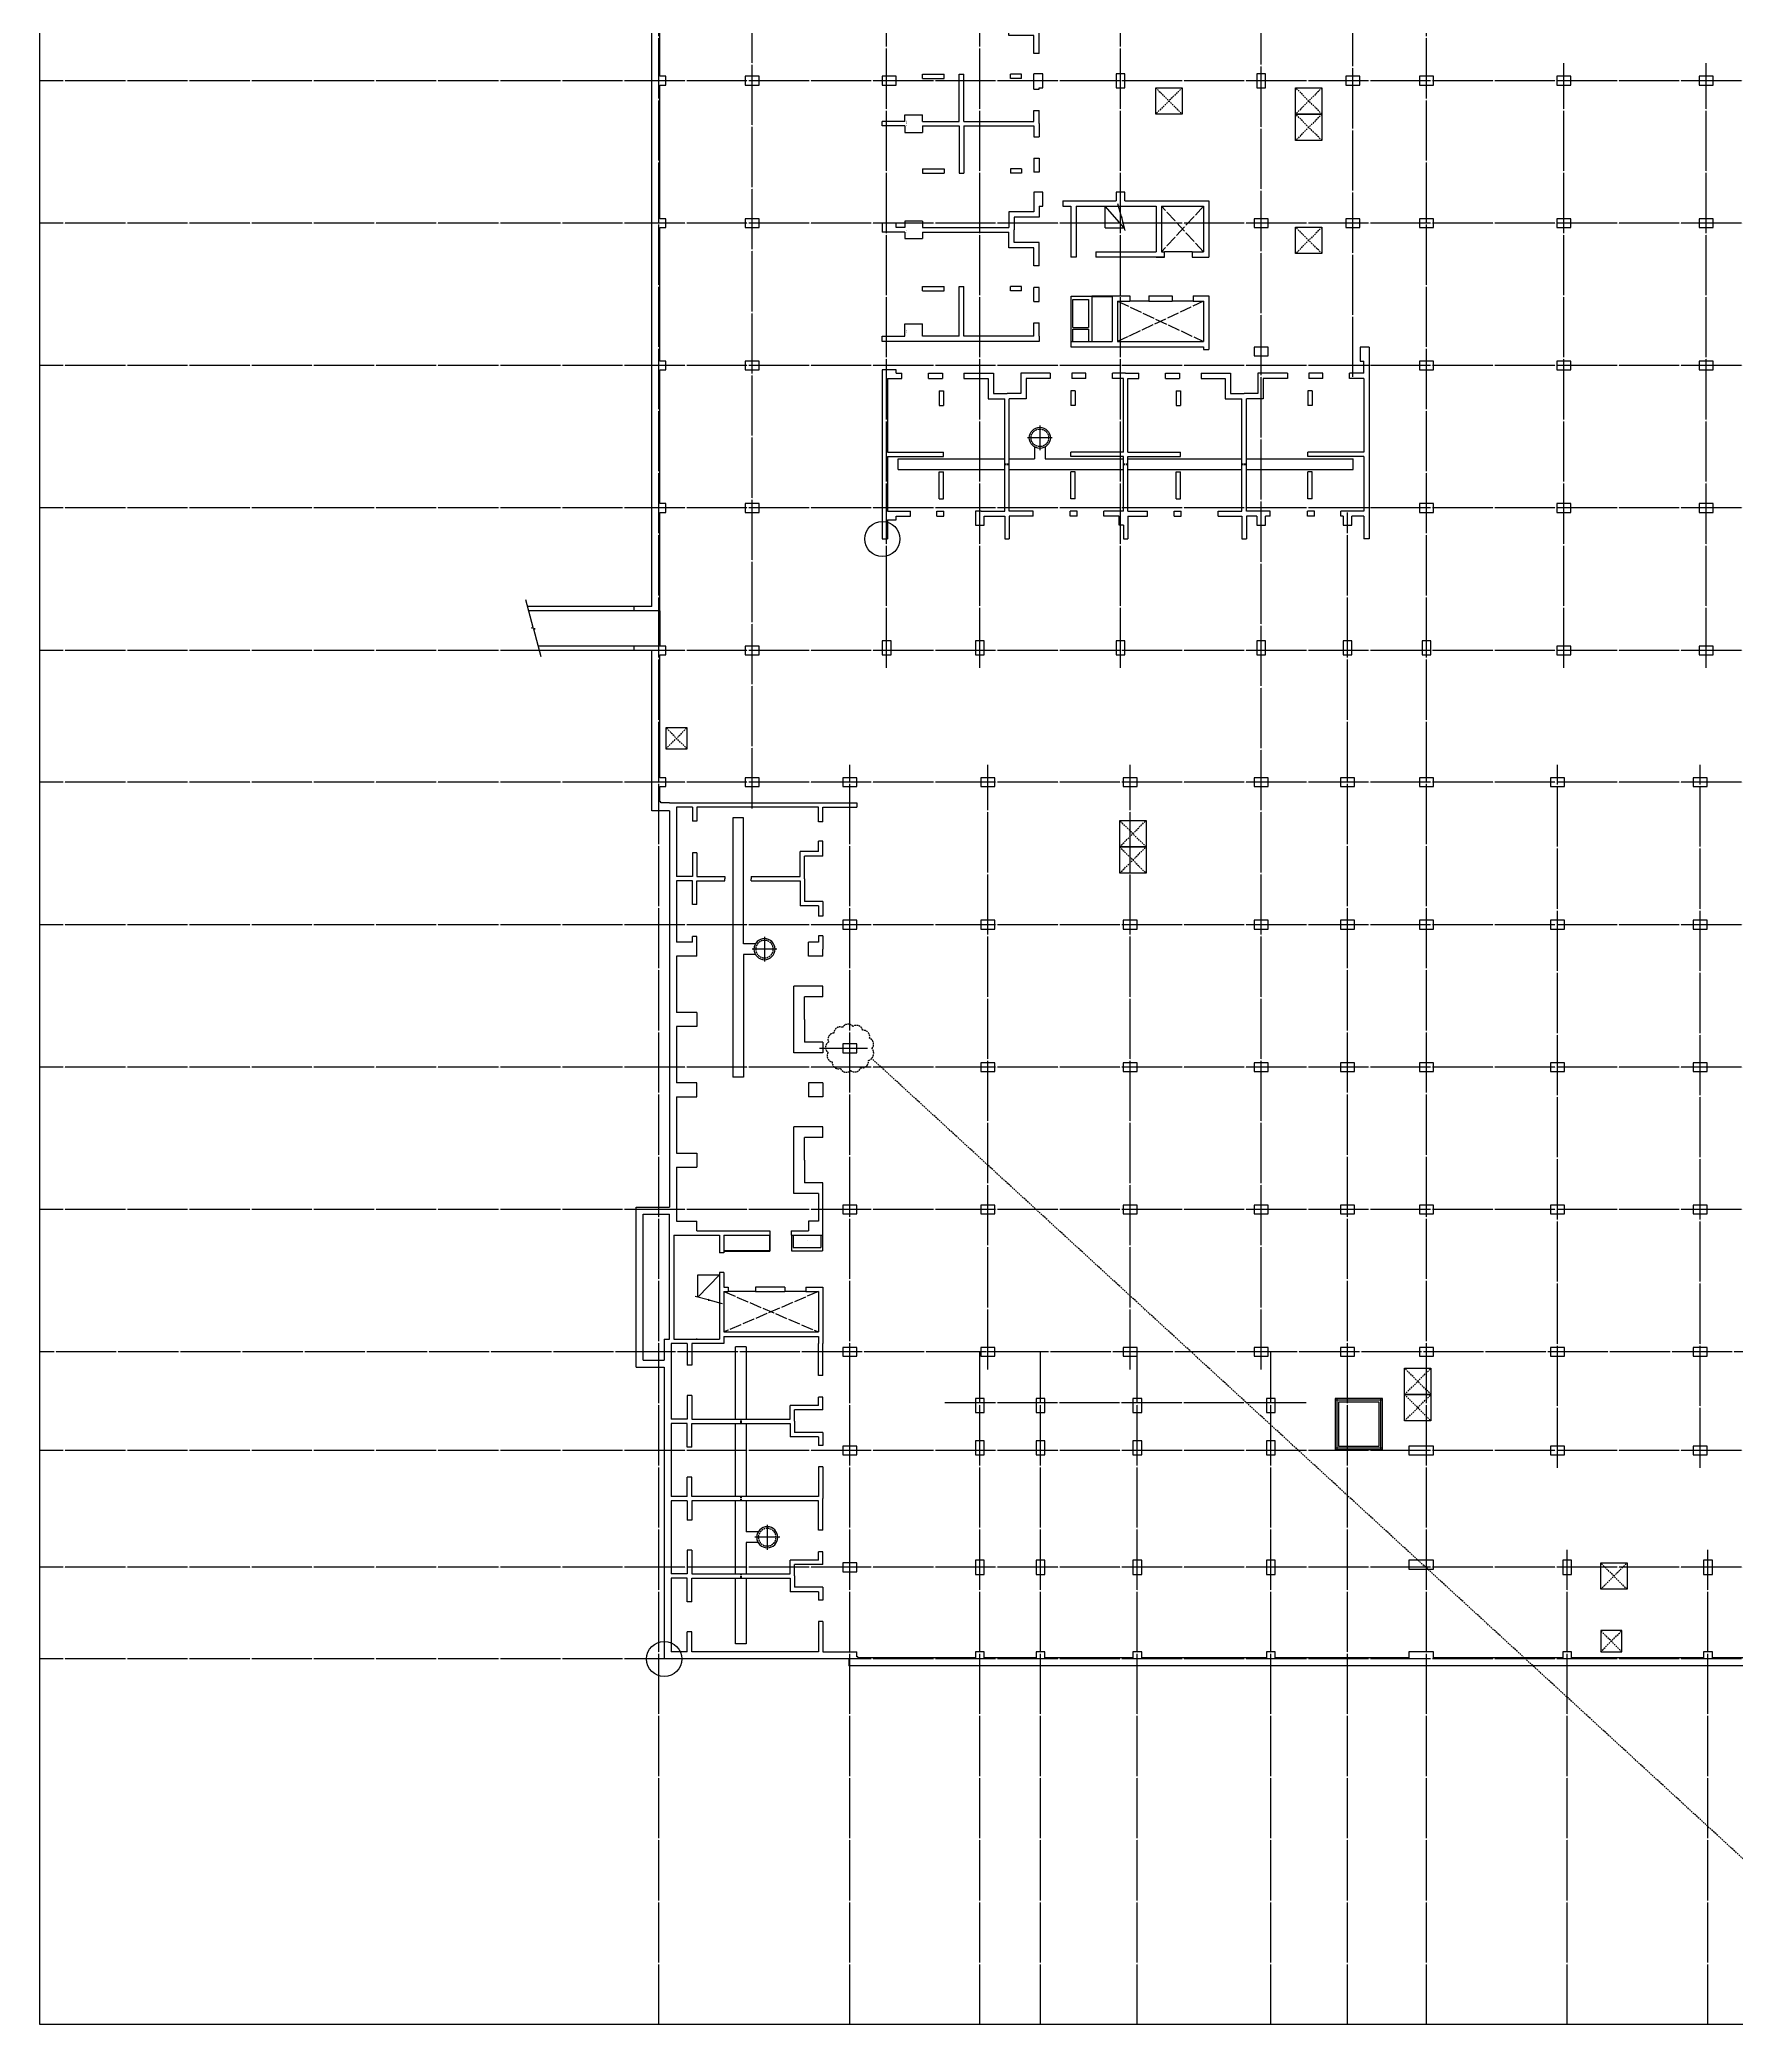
# Model space of a CAD drawing. Header units: millimetres. Extents: x 317501 to 2277231, y -321722 to 1186893.
# Drawn here: x 651422 to 747874, y 709090 to 822403 of the extents above; entities that cross this region are included whole.
import ezdxf
from ezdxf.enums import TextEntityAlignment as Align

# ---------------------------------------------------------------- set-up
doc = ezdxf.new("R2010")
doc.units = ezdxf.units.MM
doc.header["$LTSCALE"] = 57
for name, pattern in [('XS-지하주차장$0$CEN', [62, 60, -1, 0, -1]), ('XS-지하주차장$0$DDOT', [14, 12, -1, 0, -1]), ('XS-지하주차장$0$HID', [2.3, 1.5, -0.8])]:
    doc.linetypes.add(name, pattern=pattern)
for name, color, linetype, plot in [('XS-지하주차장$0$0106', 3, 'XS-지하주차장$0$HID', False), ('XS-지하주차장$0$DEFPOINT', 144, 'Continuous', False), ('XS-지하주차장$0$POINT', 165, 'Continuous', False)]:
    doc.layers.add(name, color=color, linetype=linetype, plot=plot)
for name, color, linetype in [('XS-지하주차장$0$CEN-P', 14, 'XS-지하주차장$0$CEN'), ('XS-지하주차장$0$COL', 2, 'Continuous'), ('XS-지하주차장$0$EL7', 7, 'Continuous'), ('XS-지하주차장$0$FP-CORE', 8, 'Continuous'), ('XS-지하주차장$0$LEADER', 7, 'Continuous'), ('XS-지하주차장$0$OPEN', 9, 'XS-지하주차장$0$DDOT'), ('XS-지하주차장$0$STEEL', 9, 'Continuous'), ('XS-지하주차장$0$W1', 2, 'Continuous'), ('XS-지하주차장$0$W2', 9, 'Continuous'), ('XS-지하주차장$0$집수정', 21, 'Continuous'), ('XS-지하주차장$0$집수정-영구', 1, 'Continuous'), ('XS-지하주차장$0$집수정-우수', 6, 'Continuous'), ('XS-지하주차장$0$집수정-주동', 21, 'Continuous'), ('XS-지하주차장$0$트렌치-주동', 21, 'Continuous')]:
    doc.layers.add(name, color=color, linetype=linetype)
doc.styles.add('XS-지하주차장$0$맑은고딕', font='malgun.ttf')

# ---------------------------------------------------------------- blocks, each defined once
blk = doc.blocks.new('XS-지하주차장$0$집수정-주동')
at = {"layer": 'XS-지하주차장$0$집수정-주동'}
for p, q in [((707, 0), (-707, 0)), ((0, 707), (0, -707))]:
    blk.add_line(p, q, dxfattribs=at)
blk.add_circle((0, 0), 600, dxfattribs=at)
at = {"layer": 'XS-지하주차장$0$집수정-주동', "linetype": 'XS-지하주차장$0$HID'}
blk.add_circle((0, 0), 500, dxfattribs=at)
blk = doc.blocks.new('XS-지하주차장$0$B2-3')
at = {"layer": 'XS-지하주차장$0$DEFPOINT', "color": 1}
for p, q in [((30520, 1550), (30470, 1550)), ((30495, 1575), (30495, 1525))]:
    blk.add_line(p, q, dxfattribs=at)
at = {"layer": 'XS-지하주차장$0$EL7'}
for p, q in [((27795, 7755), (27795, 6565)), ((27795, 4900), (27795, 3330))]:
    blk.add_line(p, q, dxfattribs=at)
at = {"layer": 'XS-지하주차장$0$FP-CORE'}
for p, q in [((26850, 1617.5), (26850, 2850)), ((26850, 2850), (28114.9, 1617.5)), ((28114.9, 1617.5), (26850, 1617.5))]:
    blk.add_line(p, q, dxfattribs=at)
blk.add_lwpolyline([(28487.1, 3006.5), (28286.5, 2257.9), (28329.9, 2246.3), (28230.1, 2221.2), (28273.5, 2209.6), (28072.9, 1461)], dxfattribs=at)
at = {"layer": 'XS-지하주차장$0$OPEN'}
for p, q in [((27795, 3100), (30095, 8465)), ((27795, 8465), (30095, 3100))]:
    blk.add_line(p, q, dxfattribs=at)
at = {"layer": 'XS-지하주차장$0$STEEL'}
for p, q in [((24595, 5710), (25495, 5710)), ((24595, 5680), (25465, 5680)), ((25465, 3100), (25465, 5680)), ((25495, 3100), (25495, 5710))]:
    blk.add_line(p, q, dxfattribs=at)
at = {"layer": 'XS-지하주차장$0$W1'}
for p, q in [((0, 0), (0, 10655)), ((0, 10655), (250, 10655)), ((250, 8715), (250, 10655)), ((48290, 8715), (48290, 10655)), ((48580, 10655), (48290, 10655)), ((48690, 10205), (48690, -300)), ((1075, 8715), (250, 8715)), ((1075, 8465), (250, 8465)), ((250, 8465), (250, 1565)), ((1075, 8715), (1075, 8465)), ((3025, 8715), (2185, 8715)), ((2185, 8715), (2185, 8465)), ((2775, 8465), (2185, 8465)), ((2775, 8465), (2775, 7425)), ((3025, 8715), (3025, 7675)), ((5615, 8715), (6455, 8715)), ((5615, 8715), (5615, 7675)), ((5865, 8465), (6455, 8465)), ((5865, 8465), (5865, 7425)), ((6455, 8715), (6455, 8465)), ((7565, 8715), (8320, 8715)), ((7565, 8715), (7565, 8465)), ((7565, 8465), (7920, 8465)), ((7920, 8465), (7920, 7915)), ((8720, 8715), (8320, 8715)), ((8720, 8715), (8720, 7915)), ((11025, 8715), (10425, 8715)), ((10425, 8715), (10425, 7075)), ((11025, 8715), (11025, 7675)), ((13615, 8715), (14215, 8715)), ((13615, 8715), (13615, 7675)), ((14215, 8715), (14215, 7075)), ((15920, 8715), (16720, 8715)), ((15920, 8715), (15920, 7915)), ((16720, 8715), (16720, 7915)), ((19025, 8715), (18425, 8715)), ((18425, 8715), (18425, 7075)), ((19025, 8715), (19025, 7675)), ((24595, 8715), (21615, 8715)), ((21615, 8715), (21615, 7675)), ((22215, 8465), (23795, 8465)), ((22215, 8465), (22215, 7075)), ((23795, 8465), (23795, 7915)), ((24595, 6920), (24595, 8715)), ((27545, 8715), (30745, 8715)), ((27545, 7755), (27545, 8715)), ((27795, 8465), (30095, 8465)), ((27795, 7755), (27795, 8465)), ((30095, 3100), (30095, 8465)), ((30345, 3100), (30345, 8465)), ((30345, 8465), (30745, 8465)), ((32575, 8715), (30745, 8715)), ((32575, 8465), (30745, 8465)), ((32575, 8715), (32575, 8465)), ((34525, 8715), (33795, 8715)), ((33795, 8715), (33795, 8465)), ((34275, 8465), (33795, 8465)), ((34275, 8465), (34275, 6855)), ((34525, 8715), (34525, 7105)), ((35815, 8715), (36545, 8715)), ((35815, 8715), (35815, 7105)), ((36065, 8465), (36545, 8465)), ((36065, 8465), (36065, 6855)), ((36545, 8715), (36545, 8465)), ((37765, 8715), (39570, 8715)), ((37765, 8715), (37765, 8465)), ((37765, 8465), (39445, 8465)), ((39445, 8465), (39445, 1265)), ((41375, 8715), (39570, 8715)), ((39695, 8465), (39695, 1265)), ((41375, 8465), (39695, 8465)), ((41375, 8715), (41375, 8465)), ((43325, 8715), (42595, 8715)), ((42595, 8715), (42595, 8465)), ((43075, 8465), (42595, 8465)), ((43075, 8465), (43075, 6855)), ((43325, 8715), (43325, 7105)), ((44615, 8715), (45345, 8715)), ((44615, 8715), (44615, 7105)), ((44865, 8465), (45345, 8465)), ((44865, 8465), (44865, 6855)), ((45345, 8715), (45345, 8465)), ((46565, 8715), (48290, 8715)), ((46565, 8715), (46565, 8465)), ((46565, 8465), (48290, 8465)), ((48290, 8465), (48290, 1265)), ((4195, 7425), (2775, 7425)), ((4320, 7675), (3025, 7675)), ((4195, 4655), (4195, 7425)), ((4320, 7675), (5615, 7675)), ((4445, 4655), (4445, 7425)), ((4445, 7425), (5865, 7425)), ((8720, 7915), (7920, 7915)), ((14215, 7075), (10425, 7075)), ((12320, 7675), (11025, 7675)), ((12320, 7675), (13615, 7675)), ((15920, 7915), (16720, 7915)), ((22215, 7075), (18425, 7075)), ((20320, 7675), (19025, 7675)), ((20320, 7675), (21615, 7675)), ((23795, 7915), (24345, 7915)), ((24345, 6920), (24345, 7915)), ((24345, 6920), (24595, 6920)), ((27545, 7755), (27795, 7755)), ((35045, 6855), (34275, 6855)), ((35170, 7105), (34525, 7105)), ((35045, 1265), (35045, 6855)), ((35170, 7105), (35815, 7105)), ((35295, 1265), (35295, 6855)), ((35295, 6855), (36065, 6855)), ((43845, 6855), (43075, 6855)), ((43970, 7105), (43325, 7105)), ((43845, 1265), (43845, 6855)), ((43970, 7105), (44615, 7105)), ((44095, 1265), (44095, 6855)), ((44095, 6855), (44865, 6855)), ((24345, 1565), (24345, 5710)), ((24345, 5710), (24595, 5710)), ((24595, 3100), (24595, 5710)), ((27545, 6565), (27545, 4900)), ((27545, 6565), (27795, 6565)), ((27795, 4900), (27795, 6565)), ((4195, 4655), (4320, 4655)), ((4445, 4655), (4320, 4655)), ((27545, 4900), (27795, 4900)), ((4195, 1565), (4195, 3155)), ((4195, 3155), (4320, 3155)), ((4445, 3155), (4320, 3155)), ((4445, 1565), (4445, 3155)), ((24595, 3100), (25595, 3100)), ((24595, 250), (24595, 2850)), ((24595, 2850), (25595, 2850)), ((25595, 3100), (25595, 2850)), ((26705, 3100), (27545, 3100)), ((26705, 3100), (26705, 2850)), ((26705, 2850), (30495, 2850)), ((27545, 3330), (27795, 3330)), ((27545, 3100), (27545, 3330)), ((27795, 3100), (27795, 3330)), ((27795, 3100), (30095, 3100)), ((30345, 3100), (30745, 3100)), ((30495, 250), (30495, 2850)), ((30745, 3100), (30745, 1265)), ((250, 1565), (1040, 1565)), ((250, 1315), (250, 400)), ((250, 1315), (1040, 1315)), ((1040, 1565), (1040, 1315)), ((2850, 1565), (4195, 1565)), ((2850, 1565), (2850, 1315)), ((2850, 1315), (4195, 1315)), ((4195, 1315), (4195, 400)), ((5790, 1565), (4445, 1565)), ((5790, 1315), (4445, 1315)), ((4445, 1315), (4445, 400)), ((5790, 1565), (5790, 1315)), ((8720, 1565), (7600, 1565)), ((7600, 1565), (7600, 1315)), ((7920, 1315), (7600, 1315)), ((7920, 1315), (7920, 400)), ((8720, 1565), (8720, 400)), ((11920, 1565), (11920, 400)), ((11920, 1565), (12720, 1565)), ((12720, 1565), (12720, 400)), ((16720, 1565), (15920, 1565)), ((15920, 1565), (15920, 400)), ((16720, 400), (16720, 1565)), ((19920, 1565), (20720, 1565)), ((19920, 400), (19920, 1565)), ((20720, 400), (20720, 1565)), ((23795, 400), (23795, 1565)), ((24345, 1565), (23795, 1565)), ((30745, 1265), (31990, 1265)), ((31990, 1265), (31990, 1015)), ((33700, 1265), (35045, 1265)), ((33700, 1265), (33700, 1015)), ((36640, 1265), (35295, 1265)), ((36640, 1265), (36640, 1015)), ((39445, 1265), (38350, 1265)), ((38350, 1265), (38350, 1015)), ((39695, 1265), (40790, 1265)), ((40790, 1265), (40790, 1015)), ((42500, 1265), (43845, 1265)), ((42500, 1265), (42500, 1015)), ((45440, 1265), (44095, 1265)), ((45440, 1265), (45440, 1015)), ((48290, 1265), (47150, 1265)), ((47150, 1265), (47150, 1015)), ((250, 400), (4195, 400)), ((4445, 400), (7920, 400)), ((8720, 400), (11920, 400)), ((12720, 400), (15920, 400)), ((16720, 400), (19920, 400)), ((20720, 400), (23795, 400)), ((24595, 250), (30495, 250)), ((30745, 1015), (30745, 100)), ((30745, 1015), (31990, 1015)), ((30745, 100), (35045, 100)), ((33700, 1015), (35045, 1015)), ((35045, 1015), (35045, 100)), ((36640, 1015), (35295, 1015)), ((35295, 1015), (35295, 100)), ((35295, 100), (39445, 100)), ((39445, 1015), (38350, 1015)), ((39445, 1015), (39445, 100)), ((39695, 1015), (39695, 100)), ((39695, 1015), (40790, 1015)), ((39695, 100), (43845, 100)), ((42500, 1015), (43845, 1015)), ((43845, 1015), (43845, 100)), ((45440, 1015), (44095, 1015)), ((44095, 1015), (44095, 100)), ((44095, 100), (48290, 100)), ((48290, 1015), (47150, 1015)), ((48290, 1015), (48290, 100)), ((450, 0), (22995, 0)), ((22995, -1900), (22995, 0)), ((30495, 0), (23395, 0)), ((23395, -1500), (23395, 0)), ((30495, -300), (30495, 0)), ((30495, -300), (31695, -300)), ((31695, -1500), (31695, -300)), ((32095, -1900), (32095, -300)), ((32095, -300), (48690, -300)), ((32095, -1900), (22995, -1900)), ((31695, -1500), (23395, -1500))]:
    blk.add_line(p, q, dxfattribs=at)
at = {"layer": 'XS-지하주차장$0$W2'}
for p, q in [((24595, 8700), (25480, 8700)), ((24595, 8610), (25290, 8610)), ((25290, 7025), (25290, 8610)), ((25480, 6935), (25480, 8700)), ((24595, 7025), (25290, 7025)), ((24595, 6935), (25480, 6935))]:
    blk.add_line(p, q, dxfattribs=at)
at = {"layer": 'XS-지하주차장$0$트렌치-주동'}
for p, q in [((8020, 4885.4), (8020, 4205)), ((8620, 4885.4), (8620, 4205)), ((41470, 5040.4), (41470, 4360)), ((42070, 5040.4), (42070, 4360)), ((8020, 4205), (850, 4205)), ((850, 4205), (850, 3605)), ((850, 3605), (15595, 3605)), ((8620, 4205), (15595, 4205)), ((15595, 4205), (15595, 3605)), ((30945, 4360), (35045, 4360)), ((30945, 4360), (30945, 3760)), ((35045, 3760), (30945, 3760)), ((35295, 4360), (39445, 4360)), ((39445, 3760), (35295, 3760)), ((39695, 4360), (41470, 4360)), ((43845, 3760), (39695, 3760)), ((42070, 4360), (43845, 4360)), ((44095, 4360), (47840, 4360)), ((47840, 3760), (44095, 3760)), ((47840, 4360), (47840, 3760))]:
    blk.add_line(p, q, dxfattribs=at)
at = {"layer": 'XS-지하주차장$0$트렌치-주동', "linetype": 'XS-지하주차장$0$HID'}
for p, q in [((35045, 4085), (35295, 4085)), ((35045, 4035), (35295, 4035)), ((39445, 4085), (39695, 4085)), ((39445, 4035), (39695, 4035)), ((43845, 4085), (44095, 4085)), ((43845, 4035), (44095, 4035))]:
    blk.add_line(p, q, dxfattribs=at)
at = {"layer": 'XS-지하주차장$0$집수정-주동', "xscale": -1}
for p in [(8320, 5405), (41770, 5560)]:
    blk.add_blockref('XS-지하주차장$0$집수정-주동', p, dxfattribs=at)
at = {"layer": 'XS-지하주차장$0$DEFPOINT', "color": 1, "style": 'XS-지하주차장$0$맑은고딕', "width": 0.8}
blk.add_text('ST', height=50, dxfattribs=at).set_placement((24942.5, 7817.5), align=Align.MIDDLE_CENTER)
blk = doc.blocks.new('XS-지하주차장$0$B2-2')
at = {"layer": 'XS-지하주차장$0$EL7'}
for p, q in [((19735, 17620), (19735, 16050)), ((22535, 17675), (22535, 16485)), ((22535, 15165), (22535, 14075))]:
    blk.add_line(p, q, dxfattribs=at)
at = {"layer": 'XS-지하주차장$0$FP-CORE'}
for p, q in [((18368, 13755), (17135, 12680)), ((18368, 12680), (18368, 13755)), ((18368, 12680), (17135, 12680))]:
    blk.add_line(p, q, dxfattribs=at)
blk.add_lwpolyline([(16979, 13383), (17727, 13584), (17739, 13540), (17764, 13640), (17775, 13596), (18524, 13797)], dxfattribs=at)
at = {"layer": 'XS-지하주차장$0$OPEN'}
for p, q in [((19735, 18275), (17135, 15875)), ((17135, 18275), (19735, 15875)), ((22535, 13375), (24835, 18275)), ((22535, 18275), (24835, 13375))]:
    blk.add_line(p, q, dxfattribs=at)
at = {"layer": 'XS-지하주차장$0$STEEL'}
for p, q in [((22235, 11910), (22235, 13075)), ((22265, 11910), (22265, 13075)), ((22265, 11910), (22235, 11910))]:
    blk.add_line(p, q, dxfattribs=at)
at = {"layer": 'XS-지하주차장$0$W1'}
for p, q in [((25145, 27680), (36060, 27680)), ((26635, 27380), (25945, 27380)), ((26635, 27380), (26635, 26565)), ((26935, 27380), (26935, 26565)), ((26935, 27380), (31130, 27380)), ((31130, 27380), (31130, 24200)), ((31380, 27380), (31380, 24200)), ((31380, 27380), (34475, 27380)), ((34475, 27380), (34475, 26080)), ((34775, 27380), (34775, 26700)), ((34775, 27380), (36060, 27380)), ((36060, 27680), (36060, 27380)), ((26935, 26565), (26635, 26565)), ((34775, 26080), (34475, 26080)), ((34775, 26200), (34775, 26080)), ((26935, 25055), (26635, 25055)), ((26635, 25055), (26635, 24255)), ((26935, 25055), (26935, 24255)), ((26635, 24255), (26935, 24255)), ((27635, 24450), (28465, 24450)), ((27635, 24450), (27635, 24200)), ((27635, 24200), (28465, 24200)), ((28465, 24450), (28465, 24200)), ((31380, 24200), (31130, 24200)), ((33775, 24450), (32240, 24450)), ((32240, 24450), (32240, 24200)), ((33775, 24200), (32240, 24200)), ((33775, 24450), (33775, 24200)), ((34475, 24570), (34475, 24170)), ((34775, 24570), (34475, 24570)), ((34775, 24170), (34475, 24170)), ((34775, 24570), (34775, 24170)), ((26635, 23035), (26935, 23035)), ((26635, 23035), (26635, 21355)), ((26935, 23035), (26935, 21655)), ((26935, 21655), (28095, 21655)), ((28095, 21655), (28095, 20705)), ((34475, 22060), (34475, 20705)), ((34775, 22060), (34475, 22060)), ((34775, 22060), (34775, 21800)), ((26635, 21355), (27795, 21355)), ((27795, 21355), (27795, 20580)), ((27795, 19805), (27795, 20580)), ((34475, 20705), (28095, 20705)), ((34475, 20455), (28095, 20455)), ((28095, 19505), (28095, 20455)), ((34475, 19100), (34475, 20455)), ((34775, 21300), (34775, 20705)), ((34775, 20705), (36060, 20705)), ((34775, 19100), (34775, 20455)), ((34775, 20455), (36060, 20455)), ((36060, 20455), (36060, 20705)), ((26635, 18125), (26635, 19805)), ((26635, 19805), (27795, 19805)), ((26935, 18125), (26935, 19505)), ((26935, 19505), (28095, 19505)), ((16835, 13800), (16835, 18575)), ((16835, 18575), (20035, 18575)), ((17135, 15875), (17135, 18275)), ((17135, 18275), (19735, 18275)), ((19735, 17620), (19735, 18275)), ((20035, 17620), (20035, 18575)), ((22235, 18575), (25285, 18575)), ((22235, 17675), (22235, 18575)), ((22535, 18275), (24835, 18275)), ((22535, 17675), (22535, 18275)), ((24835, 13375), (24835, 18275)), ((25135, 10725), (25135, 18275)), ((25135, 18275), (25285, 18275)), ((25285, 18275), (25285, 18575)), ((34775, 19100), (34475, 19100)), ((19735, 17620), (20035, 17620)), ((22235, 17675), (22535, 17675)), ((26635, 18125), (26935, 18125)), ((17135, 15875), (19735, 15875)), ((19735, 15875), (19735, 16050)), ((20035, 16050), (19735, 16050)), ((20035, 16050), (20035, 12135)), ((20035, 15575), (20035, 16050)), ((22235, 15165), (22235, 16485)), ((22235, 16485), (22535, 16485)), ((22535, 15165), (22535, 16485)), ((26635, 16905), (26935, 16905)), ((26635, 16105), (26635, 16905)), ((26935, 16105), (26635, 16105)), ((26935, 16105), (26935, 16905)), ((27635, 16960), (28465, 16960)), ((27635, 16710), (27635, 16960)), ((27635, 16710), (28465, 16710)), ((28465, 16710), (28465, 16960)), ((31130, 13965), (31130, 16960)), ((31380, 16960), (31130, 16960)), ((31380, 13965), (31380, 16960)), ((33775, 16960), (32240, 16960)), ((32240, 16710), (32240, 16960)), ((33775, 16710), (32240, 16710)), ((33775, 16710), (33775, 16960)), ((34475, 16590), (34475, 16990)), ((34775, 16990), (34475, 16990)), ((34775, 16590), (34475, 16590)), ((34775, 16590), (34775, 16990)), ((17135, 11025), (17135, 15575)), ((17135, 15575), (19735, 15575)), ((19735, 12135), (19735, 15575)), ((22235, 15165), (22535, 15165)), ((34775, 15080), (34475, 15080)), ((34475, 13965), (34475, 15080)), ((34775, 13965), (34775, 15080)), ((22235, 13075), (22235, 14075)), ((22235, 14075), (22535, 14075)), ((22535, 13375), (22535, 14075)), ((26935, 14595), (26635, 14595)), ((26635, 13840), (26635, 14595)), ((26635, 13840), (26635, 13085)), ((26935, 13965), (26935, 14595)), ((31130, 13965), (26935, 13965)), ((31130, 13715), (26935, 13715)), ((26935, 13715), (26935, 13085)), ((31130, 13715), (31130, 10720)), ((34475, 13965), (31380, 13965)), ((34475, 13715), (31380, 13715)), ((31380, 13715), (31380, 10720)), ((34475, 13715), (34475, 12600)), ((34775, 13965), (36060, 13965)), ((35275, 13715), (36060, 13715)), ((36060, 13715), (36060, 13965)), ((0, 13475), (0, 0)), ((4950, 13475), (0, 13475)), ((300, 13175), (300, 10575)), ((4850, 13175), (300, 13175)), ((4850, 13175), (4850, 11685)), ((6950, 13175), (5150, 13175)), ((5150, 13175), (5150, 11685)), ((7250, 13475), (5750, 13475)), ((6950, 13175), (6950, 10275)), ((7250, 13475), (7250, 10275)), ((16835, 10275), (16835, 13300)), ((22235, 13075), (24835, 13075)), ((22535, 13375), (24835, 13375)), ((24835, 10725), (24835, 13075)), ((26935, 13085), (26635, 13085)), ((34775, 12600), (34475, 12600)), ((34775, 13465), (34775, 12600)), ((4850, 11685), (5150, 11685)), ((19735, 12135), (20035, 12135)), ((26935, 11575), (26635, 11575)), ((26635, 11575), (26635, 10775)), ((26935, 11575), (26935, 10775)), ((5840, 10575), (300, 10575)), ((5840, 10275), (300, 10275)), ((300, 10275), (300, 8925)), ((5840, 10575), (5840, 10275)), ((7250, 10275), (6950, 10275)), ((16835, 10275), (17135, 10275)), ((17135, 11025), (20035, 11025)), ((17135, 10275), (17135, 10725)), ((17135, 10725), (20035, 10725)), ((20035, 11025), (20035, 10725)), ((24835, 10725), (25135, 10725)), ((26635, 10775), (26935, 10775)), ((27635, 10970), (28465, 10970)), ((27635, 10970), (27635, 10720)), ((27635, 10720), (28465, 10720)), ((28465, 10970), (28465, 10720)), ((31380, 10720), (31130, 10720)), ((33775, 10970), (32240, 10970)), ((32240, 10970), (32240, 10720)), ((33775, 10720), (32240, 10720)), ((33775, 10970), (33775, 10720)), ((34475, 11090), (34475, 10690)), ((34775, 11090), (34475, 11090)), ((34775, 10690), (34475, 10690)), ((34775, 11090), (34775, 10690)), ((26635, 9555), (26935, 9555)), ((26635, 9555), (26635, 7875)), ((26935, 9555), (26935, 8175)), ((300, 8925), (1115, 8925)), ((300, 8625), (1115, 8625)), ((300, 8625), (300, 4630)), ((1115, 8625), (1115, 8925)), ((2325, 8625), (2325, 8925)), ((2325, 8925), (3125, 8925)), ((2325, 8625), (3125, 8625)), ((3125, 8925), (3125, 8625)), ((4345, 8925), (4345, 8625)), ((4345, 8925), (5675, 8925)), ((4345, 8625), (5375, 8625)), ((5375, 8625), (5375, 7205)), ((5675, 8925), (5675, 7505)), ((8455, 8925), (7125, 8925)), ((7125, 8925), (7125, 7505)), ((8455, 8625), (7425, 8625)), ((7425, 8625), (7425, 7205)), ((8455, 8925), (8455, 8625)), ((10475, 8625), (9600, 8625)), ((10475, 8925), (10400, 8925)), ((10475, 8625), (10475, 8925)), ((11685, 8625), (11685, 8925)), ((12440, 8925), (11685, 8925)), ((12315, 8625), (11685, 8625)), ((12315, 4630), (12315, 8625)), ((12440, 8925), (13195, 8925)), ((12565, 4630), (12565, 8625)), ((12565, 8625), (13195, 8625)), ((13195, 8625), (13195, 8925)), ((14405, 8625), (14405, 8925)), ((14405, 8925), (15205, 8925)), ((14405, 8625), (15205, 8625)), ((15205, 8925), (15205, 8625)), ((16425, 8625), (17455, 8625)), ((17135, 8925), (17755, 8925)), ((17455, 8625), (17455, 7205)), ((17755, 8925), (17755, 7505)), ((20535, 8925), (19205, 8925)), ((19205, 8925), (19205, 7505)), ((20535, 8625), (19505, 8625)), ((19505, 8625), (19505, 7205)), ((20535, 8925), (20535, 8625)), ((21755, 8925), (21755, 8625)), ((22555, 8925), (21755, 8925)), ((22555, 8625), (21755, 8625)), ((22555, 8625), (22555, 8925)), ((23765, 8625), (23765, 8925)), ((24535, 8925), (23765, 8925)), ((24535, 8625), (23765, 8625)), ((24535, 8925), (24835, 8925)), ((24535, 8625), (24535, 4630)), ((24835, 8925), (24835, 0)), ((26935, 8175), (28095, 8175)), ((28095, 8175), (28095, 7225)), ((34475, 8580), (34475, 7225)), ((34775, 8580), (34475, 8580)), ((34775, 8580), (34775, 7225)), ((2930, 7925), (2930, 7295)), ((2930, 7925), (3180, 7925)), ((2930, 7295), (3180, 7295)), ((3180, 7925), (3180, 7295)), ((5375, 7205), (6275, 7205)), ((5675, 7505), (6400, 7505)), ((6275, 2285), (6275, 7205)), ((7125, 7505), (6400, 7505)), ((6525, 2285), (6525, 7205)), ((7425, 7205), (6525, 7205)), ((9620, 7925), (9620, 7295)), ((9870, 7925), (9620, 7925)), ((9870, 7295), (9620, 7295)), ((9870, 7925), (9870, 7295)), ((15010, 7925), (15010, 7295)), ((15010, 7925), (15260, 7925)), ((15010, 7295), (15260, 7295)), ((15260, 7925), (15260, 7295)), ((17455, 7205), (18355, 7205)), ((17755, 7505), (18480, 7505)), ((18355, 2285), (18355, 7205)), ((19205, 7505), (18480, 7505)), ((18605, 2285), (18605, 7205)), ((19505, 7205), (18605, 7205)), ((21700, 7925), (21700, 7295)), ((21950, 7925), (21700, 7925)), ((21950, 7295), (21700, 7295)), ((21950, 7925), (21950, 7295)), ((26635, 7875), (27795, 7875)), ((27795, 7875), (27795, 7100)), ((27795, 6325), (27795, 7100)), ((34475, 7225), (28095, 7225)), ((34475, 6975), (28095, 6975)), ((28095, 6025), (28095, 6975)), ((34475, 5620), (34475, 6975)), ((34775, 7225), (36060, 7225)), ((34775, 5800), (34775, 6975)), ((34775, 6975), (36060, 6975)), ((36060, 6975), (36060, 7225)), ((26635, 4645), (26635, 6325)), ((26635, 6325), (27795, 6325)), ((26935, 4645), (26935, 6025)), ((26935, 6025), (28095, 6025)), ((300, 4630), (3180, 4630)), ((3180, 4380), (3180, 4630)), ((12315, 4630), (9620, 4630)), ((9620, 4380), (9620, 4630)), ((12565, 4630), (15260, 4630)), ((15260, 4380), (15260, 4630)), ((24535, 4630), (21700, 4630)), ((21700, 4380), (21700, 4630)), ((26635, 4645), (26935, 4645)), ((300, 4380), (3180, 4380)), ((300, 4380), (300, 2285)), ((2930, 2285), (2930, 3520)), ((2930, 3520), (3180, 3520)), ((3180, 2285), (3180, 3520)), ((12315, 4380), (9620, 4380)), ((9620, 2285), (9620, 3520)), ((9870, 3520), (9620, 3520)), ((9870, 2285), (9870, 3520)), ((12315, 2285), (12315, 4380)), ((12565, 2285), (12565, 4380)), ((12565, 4380), (15260, 4380)), ((15010, 2285), (15010, 3520)), ((15010, 3520), (15260, 3520)), ((15260, 2285), (15260, 3520)), ((24535, 4380), (21700, 4380)), ((21700, 2285), (21700, 3520)), ((21950, 3520), (21700, 3520)), ((21950, 2285), (21950, 3520)), ((24535, 4380), (24535, 2285)), ((26635, 3425), (26935, 3425)), ((26635, 2625), (26635, 3425)), ((26935, 2625), (26935, 3425)), ((27635, 3480), (28465, 3480)), ((27635, 3230), (27635, 3480)), ((28465, 3230), (28465, 3480)), ((31130, 300), (31130, 3480)), ((31380, 3480), (31130, 3480)), ((31380, 300), (31380, 3480)), ((33775, 3480), (32240, 3480)), ((32240, 3230), (32240, 3480)), ((33775, 3230), (33775, 3480)), ((34475, 3110), (34475, 3510)), ((34775, 3510), (34475, 3510)), ((34775, 3110), (34775, 3510)), ((300, 2285), (1000, 2285)), ((1000, 1285), (1000, 2285)), ((2930, 2285), (3180, 2285)), ((5900, 2285), (6275, 2285)), ((5900, 2285), (5900, 1285)), ((6525, 2285), (6900, 2285)), ((6900, 1285), (6900, 2285)), ((9870, 2285), (9620, 2285)), ((11940, 1285), (11940, 2285)), ((12315, 2285), (11940, 2285)), ((12565, 2285), (12940, 2285)), ((12940, 1285), (12940, 2285)), ((15010, 2285), (15260, 2285)), ((17980, 2285), (18355, 2285)), ((17980, 2285), (17980, 1285)), ((18605, 2285), (18980, 2285)), ((18980, 1285), (18980, 2285)), ((21950, 2285), (21700, 2285)), ((23835, 1285), (23835, 2285)), ((24535, 2285), (23835, 2285)), ((26935, 2625), (26635, 2625)), ((27635, 3230), (28465, 3230)), ((33775, 3230), (32240, 3230)), ((34775, 3110), (34475, 3110)), ((300, 1285), (1000, 1285)), ((300, 1285), (300, 0)), ((5900, 1285), (6275, 1285)), ((6275, 1285), (6275, 0)), ((6525, 1285), (6525, 0)), ((6525, 1285), (6900, 1285)), ((12315, 1285), (11940, 1285)), ((12315, 1285), (12315, 0)), ((12565, 1285), (12940, 1285)), ((12565, 1285), (12565, 0)), ((17980, 1285), (18355, 1285)), ((18355, 1285), (18355, 800)), ((18605, 1285), (18605, 800)), ((18605, 1285), (18980, 1285)), ((24535, 1285), (23835, 1285)), ((24535, 0), (24535, 1285)), ((34775, 1600), (34475, 1600)), ((34475, 300), (34475, 1600)), ((34775, 800), (34775, 1600)), ((0, 0), (300, 0)), ((18605, 800), (18605, 0)), ((26935, 1115), (26635, 1115)), ((26635, 800), (26635, 1115)), ((26935, 300), (26935, 1115)), ((26935, 300), (31130, 300)), ((31380, 300), (34475, 300)), ((34975, 300), (36060, 300)), ((36060, 0), (36060, 300)), ((6275, 0), (6525, 0)), ((12565, 0), (12315, 0)), ((24835, 0), (24535, 0)), ((26635, 0), (36060, 0))]:
    blk.add_line(p, q, dxfattribs=at)
at = {"layer": 'XS-지하주차장$0$W2'}
for p, q in [((22250, 11910), (24835, 11910)), ((22250, 10740), (22250, 11910)), ((22440, 11720), (24040, 11720)), ((22440, 10830), (22440, 11720)), ((24040, 10830), (24040, 11720)), ((24130, 11720), (24835, 11720)), ((24130, 10830), (24130, 11720)), ((24835, 10740), (22250, 10740)), ((24040, 10830), (22440, 10830)), ((24835, 10830), (24130, 10830))]:
    blk.add_line(p, q, dxfattribs=at)
at = {"layer": 'XS-지하주차장$0$트렌치-주동'}
for p, q in [((31510, 20705), (31510, 26780)), ((32110, 26780), (31510, 26780)), ((32110, 20705), (32110, 26780)), ((31510, 13965), (31510, 20455)), ((32110, 13965), (32110, 20455)), ((31510, 9260), (31510, 13715)), ((32110, 7225), (32110, 13715)), ((30830, 9260), (31510, 9260)), ((30830, 8660), (31510, 8660)), ((31510, 7225), (31510, 8660)), ((31510, 900), (31510, 6975)), ((32110, 900), (32110, 6975)), ((32110, 900), (31510, 900))]:
    blk.add_line(p, q, dxfattribs=at)
at = {"layer": 'XS-지하주차장$0$트렌치-주동', "linetype": 'XS-지하주차장$0$HID'}
for p, q in [((31785, 20455), (31785, 20705)), ((31835, 20455), (31835, 20705)), ((31785, 13715), (31785, 13965)), ((31835, 13715), (31835, 13965)), ((31785, 6975), (31785, 7225)), ((31835, 6975), (31835, 7225))]:
    blk.add_line(p, q, dxfattribs=at)
at = {"layer": 'XS-지하주차장$0$집수정-주동', "rotation": 90}
blk.add_blockref('XS-지하주차장$0$집수정-주동', (30310, 8960), dxfattribs=at)
at = {"layer": 'XS-지하주차장$0$DEFPOINT', "color": 2, "style": 'XS-지하주차장$0$맑은고딕', "width": 0.8}
for p in [(650, 1385), (6400, 1385), (12440, 1385), (18480, 1385), (24185, 1385)]:
    blk.add_text('1000X1000', height=50, dxfattribs=at).set_placement(p, align=Align.MIDDLE_CENTER)
blk = doc.blocks.new('XS-지하주차장$0$집수정-1.5x1.5-영구')
at = {"layer": 'XS-지하주차장$0$집수정-영구', "linetype": 'XS-지하주차장$0$HID'}
for p, q in [((1500, 0), (0, 1500)), ((0, 0), (1500, 1500))]:
    blk.add_line(p, q, dxfattribs=at)
at = {"layer": 'XS-지하주차장$0$집수정-영구'}
blk.add_lwpolyline([(0, 0), (0, 1500), (1500, 1500), (1500, 0)], close=True, dxfattribs=at)
blk = doc.blocks.new('XS-지하주차장$0$집수정-1.2x1.2')
at = {"layer": 'XS-지하주차장$0$집수정'}
for p, q in [((0, 0), (0, 1200)), ((0, 1200), (1200, 1200)), ((1200, 1200), (1200, 0)), ((1200, 0), (0, 0))]:
    blk.add_line(p, q, dxfattribs=at)
at = {"layer": 'XS-지하주차장$0$집수정', "linetype": 'XS-지하주차장$0$HID'}
for p, q in [((0, 0), (1200, 1200)), ((0, 1200), (1200, 0))]:
    blk.add_line(p, q, dxfattribs=at)

msp = doc.modelspace()

# ---------------------------------------------------------------- linework, layer by layer
at = {"layer": 'XS-지하주차장$0$0106'}
msp.add_line((898598, 580849.7), (698718.2, 764470.7), dxfattribs=at)
msp.add_lwpolyline([(698739.1, 765042.6, 0.52056705), (698599.2, 765620.2, 0.52056705), (698210.4, 766069.9, 0.52056705), (697659.1, 766291.8, 0.52056705), (697067.2, 766236.8, 0.52056705), (696566.2, 765917.1, 0.52056705), (696266.9, 765403.6, 0.52056705), (696235.7, 764810.1, 0.52056705), (696479.6, 764268, 0.52056705), (696944.5, 763897.7, 0.52056705), (697527.4, 763781.1, 0.52056705), (698098.9, 763944.1, 0.52056705), (698532.6, 764350.6, 0.52056705)], format="xyb", close=True, dxfattribs=at)
at = {"layer": 'XS-지하주차장$0$CEN-P'}
for p, q in [((686621.6, 709517.6), (686621.6, 904517.6)), ((691921.6, 778687.6), (691921.6, 904517.6)), ((699571.6, 786677.6), (699571.6, 904517.6)), ((704871.6, 786677.6), (704871.6, 904517.6)), ((712871.6, 786677.6), (712871.6, 904517.6)), ((720871.6, 746777.6), (720871.6, 904517.6)), ((726071.6, 803227.6), (726071.6, 904517.6)), ((730271.6, 709517.6), (730271.6, 904517.6)), ((875401.6, 820077.6), (651421.6, 820077.6)), ((875401.6, 811977.6), (651421.6, 811977.6)), ((875401.6, 803877.6), (651421.6, 803877.6)), ((875401.6, 795777.6), (651421.6, 795777.6)), ((875401.6, 787677.6), (651421.6, 787677.6)), ((697476.6, 709517.6), (697476.6, 781177.6)), ((875401.6, 780177.6), (651421.6, 780177.6)), ((875401.6, 772077.6), (651421.6, 772077.6)), ((698476.6, 765042.6), (695751.6, 765042.6)), ((875401.6, 763977.6), (651421.6, 763977.6)), ((875401.6, 755877.6), (651421.6, 755877.6)), ((754721.6, 747777.6), (651421.6, 747777.6)), ((704871.6, 709517.6), (704871.6, 747777.6)), ((727771.6, 745027.6), (725071.6, 745027.6)), ((725171.6, 745127.6), (725171.6, 742227.6)), ((727671.6, 742227.6), (727671.6, 745127.6)), ((725071.6, 742327.6), (727771.6, 742327.6)), ((875401.6, 742177.6), (651421.6, 742177.6)), ((875401.6, 735527.6), (651421.6, 735527.6)), ((738271.6, 709517.6), (738271.6, 736527.6)), ((746271.6, 709517.6), (746271.6, 736527.6)), ((875401.6, 730327.6), (651421.6, 730327.6))]:
    msp.add_line(p, q, dxfattribs=at)
at = {"layer": 'XS-지하주차장$0$CEN-P', "color": 181}
for p, q in [((738071.6, 786677.6), (738071.6, 821077.6)), ((746171.6, 786677.6), (746171.6, 821077.6)), ((705321.6, 746777.6), (705321.6, 781177.6)), ((713421.6, 746777.6), (713421.6, 781177.6)), ((737721.6, 741177.6), (737721.6, 781177.6)), ((745821.6, 741177.6), (745821.6, 781177.6))]:
    msp.add_line(p, q, dxfattribs=at)
at = {"layer": 'XS-지하주차장$0$CEN-P', "color": 124}
for p, q in [((725771.6, 709517.6), (725771.6, 795517.6)), ((708321.6, 709517.6), (708321.6, 747777.6)), ((713821.6, 709517.6), (713821.6, 747777.6)), ((721421.6, 709517.6), (721421.6, 747777.6)), ((723421.6, 744877.6), (702871.6, 744877.6))]:
    msp.add_line(p, q, dxfattribs=at)
at = {"layer": 'XS-지하주차장$0$COL'}
for p, q in [((686221.6, 790177.6), (686221.6, 847714.2)), ((686671.6, 820327.6), (686671.6, 827927.6)), ((708446.6, 820477.6), (707946.6, 820477.6)), ((708446.6, 819677.6), (708446.6, 820477.6)), ((687021.6, 820327.6), (686671.6, 820327.6)), ((686671.6, 812227.6), (686671.6, 819827.6)), ((686671.6, 819827.6), (687021.6, 819827.6)), ((687021.6, 819827.6), (687021.6, 820327.6)), ((708246.6, 819677.6), (708446.6, 819677.6)), ((708446.6, 813742.6), (707946.6, 813742.6)), ((707946.6, 813742.6), (707946.6, 813652.6)), ((708446.6, 812942.6), (708446.6, 813742.6)), ((713121.6, 813742.6), (712621.6, 813742.6)), ((712621.6, 813742.6), (712621.6, 813242.6)), ((713121.6, 813242.6), (713121.6, 813742.6)), ((708246.6, 812942.6), (708446.6, 812942.6)), ((687021.6, 812227.6), (686671.6, 812227.6)), ((686671.6, 804127.6), (686671.6, 811727.6)), ((686671.6, 811727.6), (687021.6, 811727.6)), ((687021.6, 811727.6), (687021.6, 812227.6)), ((687021.6, 804127.6), (686671.6, 804127.6)), ((686671.6, 796027.6), (686671.6, 803627.6)), ((686671.6, 803627.6), (687021.6, 803627.6)), ((687021.6, 803627.6), (687021.6, 804127.6)), ((700121.6, 803642.6), (699321.6, 803642.6)), ((699321.6, 803642.6), (699321.6, 803442.6)), ((700121.6, 803442.6), (700121.6, 803642.6)), ((687021.6, 796027.6), (686671.6, 796027.6)), ((686671.6, 789927.6), (686671.6, 795527.6)), ((686671.6, 795527.6), (687021.6, 795527.6)), ((687021.6, 795527.6), (687021.6, 796027.6)), ((704621.6, 795602.6), (704621.6, 794802.6)), ((704941.6, 795602.6), (704621.6, 795602.6)), ((699621.6, 795102.6), (700121.6, 795102.6)), ((700121.6, 795102.6), (700121.6, 795302.6)), ((704621.6, 794802.6), (705121.6, 794802.6)), ((705121.6, 794802.6), (705121.6, 795302.6)), ((712786.6, 794802.6), (712786.6, 795302.6)), ((713036.6, 794802.6), (712786.6, 794802.6)), ((720621.6, 795302.6), (720621.6, 794802.6)), ((720621.6, 794802.6), (721121.6, 794802.6)), ((721121.6, 794802.6), (721121.6, 795302.6)), ((686221.6, 790177.6), (679152.6, 790177.6)), ((686671.6, 789927.6), (679219.5, 789927.6)), ((685221.6, 789927.6), (685221.6, 790177.6)), ((687021.6, 787927.6), (679755.4, 787927.6)), ((686221.6, 787677.6), (679822.4, 787677.6)), ((685221.6, 787677.6), (685221.6, 787927.6)), ((686221.6, 778557.6), (686221.6, 787677.6)), ((687021.6, 787927.6), (686671.6, 787927.6)), ((687021.6, 787427.6), (687021.6, 787927.6)), ((686671.6, 780427.6), (686671.6, 787427.6)), ((686671.6, 787427.6), (687021.6, 787427.6)), ((687021.6, 780427.6), (686671.6, 780427.6)), ((686671.6, 779057.6), (686671.6, 779927.6)), ((686671.6, 779927.6), (687021.6, 779927.6)), ((687021.6, 779927.6), (687021.6, 780427.6)), ((687221.6, 778557.6), (686221.6, 778557.6)), ((686721.6, 779057.6), (686671.6, 779057.6)), ((686721.6, 779007.6), (686721.6, 779057.6)), ((687221.6, 779007.6), (686721.6, 779007.6)), ((697426.6, 730317.6), (697426.6, 729927.6)), ((753671.6, 729927.6), (697426.6, 729927.6)), ((697926.6, 730427.6), (697876.6, 730427.6)), ((697926.6, 730427.6), (697926.6, 730377.6)), ((704621.6, 730377.6), (697926.6, 730377.6)), ((705121.6, 730727.6), (704621.6, 730727.6)), ((704621.6, 730727.6), (704621.6, 730377.6)), ((705121.6, 730377.6), (705121.6, 730727.6)), ((708071.6, 730377.6), (705121.6, 730377.6)), ((708571.6, 730727.6), (708071.6, 730727.6)), ((708071.6, 730727.6), (708071.6, 730377.6)), ((708571.6, 730377.6), (708571.6, 730727.6)), ((713571.6, 730377.6), (708571.6, 730377.6)), ((714071.6, 730727.6), (713571.6, 730727.6)), ((713571.6, 730727.6), (713571.6, 730377.6)), ((714071.6, 730377.6), (714071.6, 730727.6)), ((721171.6, 730377.6), (714071.6, 730377.6)), ((721671.6, 730727.6), (721171.6, 730727.6)), ((721171.6, 730727.6), (721171.6, 730377.6)), ((721671.6, 730377.6), (721671.6, 730727.6)), ((729271.6, 730377.6), (721671.6, 730377.6)), ((730671.6, 730727.6), (729271.6, 730727.6)), ((729271.6, 730727.6), (729271.6, 730377.6)), ((730671.6, 730377.6), (730671.6, 730727.6)), ((738021.6, 730377.6), (730671.6, 730377.6)), ((738521.6, 730727.6), (738021.6, 730727.6)), ((738021.6, 730727.6), (738021.6, 730377.6)), ((738521.6, 730377.6), (738521.6, 730727.6)), ((746021.6, 730377.6), (738521.6, 730377.6)), ((746521.6, 730727.6), (746021.6, 730727.6)), ((746021.6, 730727.6), (746021.6, 730377.6)), ((746521.6, 730377.6), (746521.6, 730727.6)), ((753171.6, 730377.6), (746521.6, 730377.6))]:
    msp.add_line(p, q, dxfattribs=at)
for points in [[(713121.6, 820477.6), (712621.6, 820477.6), (712621.6, 819677.6), (713121.6, 819677.6)], [(721121.6, 820477.6), (720621.6, 820477.6), (720621.6, 819677.6), (721121.6, 819677.6)], [(691521.6, 820327.6), (691521.6, 819827.6), (692321.6, 819827.6), (692321.6, 820327.6)], [(699321.6, 820327.6), (699321.6, 819827.6), (700121.6, 819827.6), (700121.6, 820327.6)], [(725671.6, 820327.6), (725671.6, 819827.6), (726471.6, 819827.6), (726471.6, 820327.6)], [(729871.6, 820327.6), (729871.6, 819827.6), (730671.6, 819827.6), (730671.6, 820327.6)], [(737671.6, 820327.6), (737671.6, 819827.6), (738471.6, 819827.6), (738471.6, 820327.6)], [(745771.6, 820327.6), (745771.6, 819827.6), (746571.6, 819827.6), (746571.6, 820327.6)], [(691521.6, 812227.6), (691521.6, 811727.6), (692321.6, 811727.6), (692321.6, 812227.6)], [(720471.6, 812227.6), (720471.6, 811727.6), (721271.6, 811727.6), (721271.6, 812227.6)], [(725671.6, 812227.6), (725671.6, 811727.6), (726471.6, 811727.6), (726471.6, 812227.6)], [(729871.6, 812227.6), (729871.6, 811727.6), (730671.6, 811727.6), (730671.6, 812227.6)], [(737671.6, 812227.6), (737671.6, 811727.6), (738471.6, 811727.6), (738471.6, 812227.6)], [(745771.6, 812227.6), (745771.6, 811727.6), (746571.6, 811727.6), (746571.6, 812227.6)], [(720471.6, 804932.6), (720471.6, 804432.6), (721271.6, 804432.6), (721271.6, 804932.6)], [(691521.6, 804127.6), (691521.6, 803627.6), (692321.6, 803627.6), (692321.6, 804127.6)], [(729871.6, 804127.6), (729871.6, 803627.6), (730671.6, 803627.6), (730671.6, 804127.6)], [(737671.6, 804127.6), (737671.6, 803627.6), (738471.6, 803627.6), (738471.6, 804127.6)], [(745771.6, 804127.6), (745771.6, 803627.6), (746571.6, 803627.6), (746571.6, 804127.6)], [(691521.6, 796027.6), (691521.6, 795527.6), (692321.6, 795527.6), (692321.6, 796027.6)], [(729871.6, 796027.6), (729871.6, 795527.6), (730671.6, 795527.6), (730671.6, 796027.6)], [(737671.6, 796027.6), (737671.6, 795527.6), (738471.6, 795527.6), (738471.6, 796027.6)], [(745771.6, 796027.6), (745771.6, 795527.6), (746571.6, 795527.6), (746571.6, 796027.6)], [(691521.6, 787927.6), (691521.6, 787427.6), (692321.6, 787427.6), (692321.6, 787927.6)], [(699821.6, 788227.6), (699321.6, 788227.6), (699321.6, 787427.6), (699821.6, 787427.6)], [(705121.6, 788227.6), (704621.6, 788227.6), (704621.6, 787427.6), (705121.6, 787427.6)], [(713121.6, 788227.6), (712621.6, 788227.6), (712621.6, 787427.6), (713121.6, 787427.6)], [(721121.6, 788227.6), (720621.6, 788227.6), (720621.6, 787427.6), (721121.6, 787427.6)], [(726021.6, 788227.6), (725521.6, 788227.6), (725521.6, 787427.6), (726021.6, 787427.6)], [(730521.6, 788227.6), (730021.6, 788227.6), (730021.6, 787427.6), (730521.6, 787427.6)], [(737671.6, 787927.6), (737671.6, 787427.6), (738471.6, 787427.6), (738471.6, 787927.6)], [(745771.6, 787927.6), (745771.6, 787427.6), (746571.6, 787427.6), (746571.6, 787927.6)], [(691521.6, 780427.6), (691521.6, 779927.6), (692321.6, 779927.6), (692321.6, 780427.6)], [(697076.6, 780427.6), (697076.6, 779927.6), (697876.6, 779927.6), (697876.6, 780427.6)], [(704921.6, 780427.6), (704921.6, 779927.6), (705721.6, 779927.6), (705721.6, 780427.6)], [(713021.6, 780427.6), (713021.6, 779927.6), (713821.6, 779927.6), (713821.6, 780427.6)], [(720471.6, 780427.6), (720471.6, 779927.6), (721271.6, 779927.6), (721271.6, 780427.6)], [(725371.6, 780427.6), (725371.6, 779927.6), (726171.6, 779927.6), (726171.6, 780427.6)], [(729871.6, 780427.6), (729871.6, 779927.6), (730671.6, 779927.6), (730671.6, 780427.6)], [(737321.6, 780427.6), (737321.6, 779927.6), (738121.6, 779927.6), (738121.6, 780427.6)], [(745421.6, 780427.6), (745421.6, 779927.6), (746221.6, 779927.6), (746221.6, 780427.6)], [(697076.6, 772327.6), (697076.6, 771827.6), (697876.6, 771827.6), (697876.6, 772327.6)], [(704921.6, 772327.6), (704921.6, 771827.6), (705721.6, 771827.6), (705721.6, 772327.6)], [(713021.6, 772327.6), (713021.6, 771827.6), (713821.6, 771827.6), (713821.6, 772327.6)], [(720471.6, 772327.6), (720471.6, 771827.6), (721271.6, 771827.6), (721271.6, 772327.6)], [(725371.6, 772327.6), (725371.6, 771827.6), (726171.6, 771827.6), (726171.6, 772327.6)], [(729871.6, 772327.6), (729871.6, 771827.6), (730671.6, 771827.6), (730671.6, 772327.6)], [(737321.6, 772327.6), (737321.6, 771827.6), (738121.6, 771827.6), (738121.6, 772327.6)], [(745421.6, 772327.6), (745421.6, 771827.6), (746221.6, 771827.6), (746221.6, 772327.6)], [(697076.6, 765292.6), (697076.6, 764792.6), (697876.6, 764792.6), (697876.6, 765292.6)], [(704921.6, 764227.6), (704921.6, 763727.6), (705721.6, 763727.6), (705721.6, 764227.6)], [(713021.6, 764227.6), (713021.6, 763727.6), (713821.6, 763727.6), (713821.6, 764227.6)], [(720471.6, 764227.6), (720471.6, 763727.6), (721271.6, 763727.6), (721271.6, 764227.6)], [(725371.6, 764227.6), (725371.6, 763727.6), (726171.6, 763727.6), (726171.6, 764227.6)], [(729871.6, 764227.6), (729871.6, 763727.6), (730671.6, 763727.6), (730671.6, 764227.6)], [(737321.6, 764227.6), (737321.6, 763727.6), (738121.6, 763727.6), (738121.6, 764227.6)], [(745421.6, 764227.6), (745421.6, 763727.6), (746221.6, 763727.6), (746221.6, 764227.6)], [(697076.6, 756127.6), (697076.6, 755627.6), (697876.6, 755627.6), (697876.6, 756127.6)], [(704921.6, 756127.6), (704921.6, 755627.6), (705721.6, 755627.6), (705721.6, 756127.6)], [(713021.6, 756127.6), (713021.6, 755627.6), (713821.6, 755627.6), (713821.6, 756127.6)], [(720471.6, 756127.6), (720471.6, 755627.6), (721271.6, 755627.6), (721271.6, 756127.6)], [(725371.6, 756127.6), (725371.6, 755627.6), (726171.6, 755627.6), (726171.6, 756127.6)], [(729871.6, 756127.6), (729871.6, 755627.6), (730671.6, 755627.6), (730671.6, 756127.6)], [(737321.6, 756127.6), (737321.6, 755627.6), (738121.6, 755627.6), (738121.6, 756127.6)], [(745421.6, 756127.6), (745421.6, 755627.6), (746221.6, 755627.6), (746221.6, 756127.6)], [(697076.6, 748027.6), (697076.6, 747527.6), (697876.6, 747527.6), (697876.6, 748027.6)], [(704921.6, 748027.6), (704921.6, 747527.6), (705721.6, 747527.6), (705721.6, 748027.6)], [(713021.6, 748027.6), (713021.6, 747527.6), (713821.6, 747527.6), (713821.6, 748027.6)], [(720471.6, 748027.6), (720471.6, 747527.6), (721271.6, 747527.6), (721271.6, 748027.6)], [(725371.6, 748027.6), (725371.6, 747527.6), (726171.6, 747527.6), (726171.6, 748027.6)], [(729871.6, 748027.6), (729871.6, 747527.6), (730671.6, 747527.6), (730671.6, 748027.6)], [(737321.6, 748027.6), (737321.6, 747527.6), (738121.6, 747527.6), (738121.6, 748027.6)], [(745421.6, 748027.6), (745421.6, 747527.6), (746221.6, 747527.6), (746221.6, 748027.6)], [(705121.6, 745127.6), (704621.6, 745127.6), (704621.6, 744327.6), (705121.6, 744327.6)], [(708571.6, 745127.6), (708071.6, 745127.6), (708071.6, 744327.6), (708571.6, 744327.6)], [(714071.6, 745127.6), (713571.6, 745127.6), (713571.6, 744327.6), (714071.6, 744327.6)], [(721671.6, 745127.6), (721171.6, 745127.6), (721171.6, 744327.6), (721671.6, 744327.6)], [(725071.6, 742227.6), (727771.6, 742227.6), (727771.6, 745127.6), (725071.6, 745127.6)], [(725271.6, 742427.6), (727571.6, 742427.6), (727571.6, 744927.6), (725271.6, 744927.6)], [(697076.6, 742427.6), (697076.6, 741927.6), (697876.6, 741927.6), (697876.6, 742427.6)], [(705121.6, 742727.6), (704621.6, 742727.6), (704621.6, 741927.6), (705121.6, 741927.6)], [(708571.6, 742727.6), (708071.6, 742727.6), (708071.6, 741927.6), (708571.6, 741927.6)], [(714071.6, 742727.6), (713571.6, 742727.6), (713571.6, 741927.6), (714071.6, 741927.6)], [(721671.6, 742727.6), (721171.6, 742727.6), (721171.6, 741927.6), (721671.6, 741927.6)], [(729271.6, 742427.6), (729271.6, 741927.6), (730671.6, 741927.6), (730671.6, 742427.6)], [(737321.6, 742427.6), (737321.6, 741927.6), (738121.6, 741927.6), (738121.6, 742427.6)], [(745421.6, 742427.6), (745421.6, 741927.6), (746221.6, 741927.6), (746221.6, 742427.6)], [(745421.6, 742427.6), (745421.6, 741927.6), (746221.6, 741927.6), (746221.6, 742427.6)], [(697076.6, 735777.6), (697076.6, 735277.6), (697876.6, 735277.6), (697876.6, 735777.6)], [(705121.6, 735927.6), (704621.6, 735927.6), (704621.6, 735127.6), (705121.6, 735127.6)], [(708571.6, 735927.6), (708071.6, 735927.6), (708071.6, 735127.6), (708571.6, 735127.6)], [(714071.6, 735927.6), (713571.6, 735927.6), (713571.6, 735127.6), (714071.6, 735127.6)], [(721671.6, 735927.6), (721171.6, 735927.6), (721171.6, 735127.6), (721671.6, 735127.6)], [(729271.6, 735927.6), (729271.6, 735427.6), (730671.6, 735427.6), (730671.6, 735927.6)], [(738521.6, 735927.6), (738021.6, 735927.6), (738021.6, 735127.6), (738521.6, 735127.6)], [(746521.6, 735927.6), (746021.6, 735927.6), (746021.6, 735127.6), (746521.6, 735127.6)]]:
    msp.add_lwpolyline(points, close=True, dxfattribs=at)
for points in [[(700121.6, 811722.6), (700121.6, 811972.6), (699321.6, 811972.6), (699321.6, 811472.6)], [(727001.6, 804932.6), (726501.6, 804932.6), (726501.6, 804132.6), (726701.6, 804132.6)], [(725521.6, 795302.6), (725521.6, 794802.6), (726021.6, 794802.6), (726021.6, 795302.6)]]:
    msp.add_lwpolyline(points, dxfattribs=at)
at = {"layer": 'XS-지하주차장$0$DEFPOINT'}
msp.add_lwpolyline([(651421.6, 709517.6), (651421.6, 904517.6), (875401.6, 904517.6), (875401.6, 709517.6)], close=True, dxfattribs=at)
at = {"layer": 'XS-지하주차장$0$EL7'}
msp.add_line((686671.6, 789927.6), (686671.6, 787927.6), dxfattribs=at)
at = {"layer": 'XS-지하주차장$0$LEADER'}
msp.add_lwpolyline([(679922.3, 787304.8), (679501.1, 788876.9), (679592.4, 788901.3), (679382.6, 788953.8), (679473.9, 788978.3), (679052.7, 790550.3)], dxfattribs=at)
at = {"layer": 'XS-지하주차장$0$POINT'}
for centre in [(699321.6, 794017.6), (686921.6, 730317.6)]:
    msp.add_circle(centre, 1000, dxfattribs=at)
at = {"layer": 'XS-지하주차장$0$집수정-우수', "linetype": 'XS-지하주차장$0$HID'}
for p, q in [((724321.6, 819677.6), (722821.6, 818177.6)), ((724321.6, 818177.6), (722821.6, 819677.6)), ((724321.6, 818177.6), (722821.6, 816677.6)), ((724321.6, 816677.6), (722821.6, 818177.6)), ((724321.6, 811747.6), (722821.6, 810247.6)), ((724321.6, 810247.6), (722821.6, 811747.6)), ((714321.6, 776502.6), (712821.6, 778002.6)), ((712821.6, 776502.6), (714321.6, 778002.6)), ((730521.6, 745352.6), (729021.6, 746852.6)), ((729021.6, 745352.6), (730521.6, 746852.6)), ((729021.6, 743852.6), (730521.6, 745352.6)), ((729021.6, 745352.6), (730521.6, 743852.6))]:
    msp.add_line(p, q, dxfattribs=at)
at = {"layer": 'XS-지하주차장$0$집수정-우수'}
for points in [[(724321.6, 818177.6), (722821.6, 818177.6), (722821.6, 819677.6), (724321.6, 819677.6)], [(724321.6, 816677.6), (722821.6, 816677.6), (722821.6, 818177.6), (724321.6, 818177.6)], [(724321.6, 810247.6), (722821.6, 810247.6), (722821.6, 811747.6), (724321.6, 811747.6)], [(712821.6, 776502.6), (712821.6, 778002.6), (714321.6, 778002.6), (714321.6, 776502.6)], [(729021.6, 745352.6), (729021.6, 746852.6), (730521.6, 746852.6), (730521.6, 745352.6)], [(729021.6, 745352.6), (730521.6, 745352.6), (730521.6, 743852.6), (729021.6, 743852.6)]]:
    msp.add_lwpolyline(points, close=True, dxfattribs=at)

# ---------------------------------------------------------------- block references
at = {"layer": 'XS-지하주차장$0$W1', "rotation": 270}
for name, p in [('XS-지하주차장$0$B2-2', (699321.6, 830077.6)), ('XS-지하주차장$0$B2-3', (687221.6, 779007.6))]:
    msp.add_blockref(name, p, dxfattribs=at)
at = {"layer": 'XS-지하주차장$0$집수정', "xscale": -1}
for p, rotation in [((687021.6, 782077.6), 270.000000000001), ((740171.6, 730727.6), 270)]:
    msp.add_blockref('XS-지하주차장$0$집수정-1.2x1.2', p, dxfattribs=dict(at, rotation=rotation))
at = {"layer": 'XS-지하주차장$0$집수정-영구'}
for p, rotation in [((716371.6, 819677.6), 180), ((712821.6, 776502.6), 270)]:
    msp.add_blockref('XS-지하주차장$0$집수정-1.5x1.5-영구', p, dxfattribs=dict(at, rotation=rotation))
msp.add_blockref('XS-지하주차장$0$집수정-1.5x1.5-영구', (740171.6, 734277.6), dxfattribs=at)

doc.saveas('drawing.dxf')
